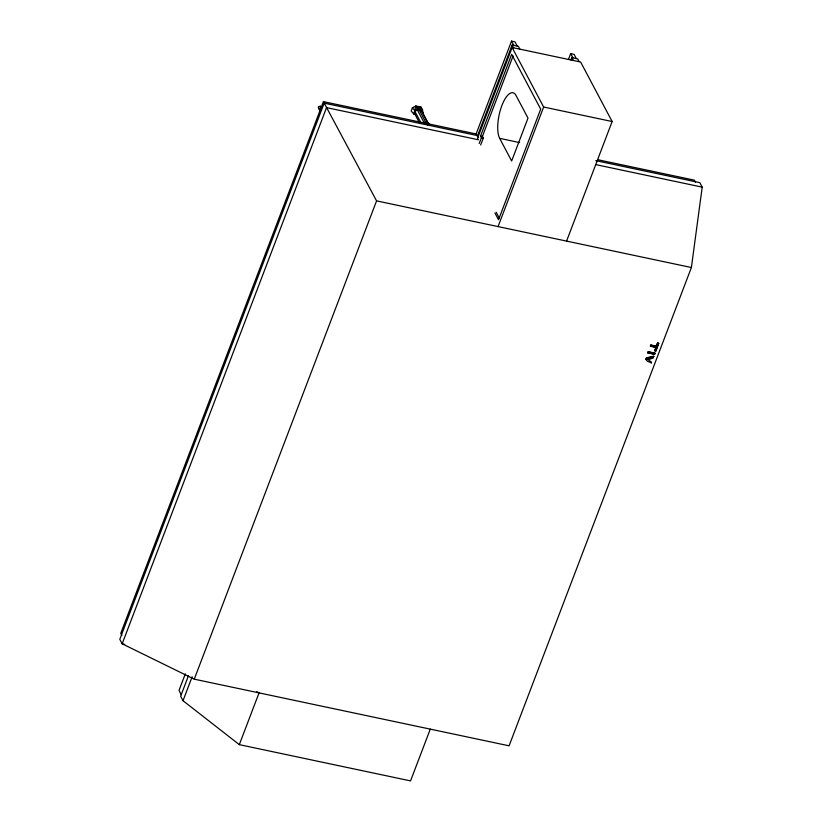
<?xml version="1.0" encoding="UTF-8"?>
<svg xmlns="http://www.w3.org/2000/svg" width="822" height="822" viewBox="0 0 822 822"><rect width="100%" height="100%" fill="white"/><g stroke="black" fill="none" stroke-linecap="round" stroke-linejoin="round"><path stroke-width="1.23" d="M478.61 137.51L477.603 135.62L324.166 103.14L119.796 639.321L122.17 643.801L194.259 679.167L509.085 745.811L691.394 267.52L702.204 187.139L699.83 182.669L595.786 160.639M653.264 357.591C639.608 359.543 653.418 360.611 653.696 356.245L646.431 357.858L645.979 359.522L646.431 357.858M653.367 357.786L653.696 356.245M477.253 136.082L476.123 133.955L323.416 101.63L120.752 633.341L121.872 635.468M185.32 673.845L179.011 690.408L181.251 694.652M188.495 675.663L180.655 696.234L183.018 700.714L239.315 744.65L410.548 780.9L430.276 729.135M183.018 700.714L192.153 676.742M194.259 679.167L376.568 200.876L323.416 101.63M419.456 110.395L426.207 123.146L428.283 123.588L422.703 112.974L422.58 109.994L420.977 107.055L415.85 105.976L412.408 107.836L411.195 111.042L413.826 114.053L416.066 114.535M413.826 114.053L415.85 105.976L417.319 108.74L422.58 109.994M420.412 107.24L421.45 109.203L417.864 108.442L416.826 106.48L420.412 107.24L419.991 108.35L417.597 107.846M239.315 744.65L259.053 692.884L256.803 691.662M476.123 133.955L511.52 41.1L514.983 41.83L517.233 46.073M477.603 135.62L512.147 45.005L518.363 46.32L519.853 49.145M566.574 241.093L612.143 121.533L580.63 62.01L512.127 47.512L477.582 138.127L478.455 139.781L326.54 107.62L122.17 643.801L124.667 644.335M479.205 143.46L481.415 137.664L480.541 136.02L511.674 54.334L540.691 109.141L498.522 219.772L494.926 212.98M480.644 145.011L483.285 138.065L482.411 136.421L513.103 55.917M498.07 226.595L543.64 107.024L512.127 47.512M568.413 59.564L570.673 53.625L574.064 54.344L576.304 58.578M570.889 60.006L571.793 57.622L577.671 58.876L579.171 61.701M647.839 352.741L648.239 351.703L654.887 353.111L654.6 354.344L647.839 352.741L654.6 354.344M656.305 346.257L657.528 343.041L658.638 343.277L655.874 350.994L654.764 350.758L656.028 347.459L650.377 346.083L650.757 345.086L656.305 346.257L650.757 345.086M647.952 352.936L648.239 351.703M650.479 346.288L650.87 345.281M654.764 350.758L655.925 347.264L650.377 346.083M656.408 346.452L657.528 343.041M654.497 354.148L654.887 353.111M655.874 350.994L658.638 343.277M651.209 363.252C652.771 361.834 647.5 363.036 645.876 359.327M417.319 108.74L415.038 110.857L412.408 107.836M320.2 111.679L318.361 107.137L320.21 106.141L321.566 108.165M422.703 112.974L421.532 110.836L417.37 109.953L414.863 111.319L421.059 123.002M646.534 358.053L653.798 356.44M543.64 107.024L612.143 121.533M416.949 107.405L419.025 107.846M424.111 122.324L428.57 123.269L429.444 124.862M499.673 138.363L511.644 160.989L528.001 118.101L516.021 95.475A24.711 8.939 -78 0 0 501.852 105.606A24.711 8.939 -78 0 0 499.673 138.363L519.596 142.586M597.686 159.694L694.385 180.162L695.515 182.279M480.541 136.02L482.411 136.421M481.415 137.664L483.285 138.065M595.786 164.616L702.204 187.139M376.568 200.876L691.394 267.52M657.631 343.236L658.741 343.473M654.661 350.562L655.771 350.799M648.342 351.908L654.99 353.316M647.304 359.019L651.599 362.214M320.21 106.141L320.837 107.281M318.361 107.137L319.953 110.538M570.673 53.625L572.924 57.869M571.793 57.622L573.294 60.458M511.52 41.1L513.771 45.344M512.147 45.005L513.647 47.83M496.211 212.251L499.201 217.902M420.977 107.055L422.878 112.522M421.532 110.836L428.283 123.588M426.341 122.797L427.532 125.047M417.37 109.953L424.131 122.704M414.247 112.953L419.312 122.509"/></g></svg>
